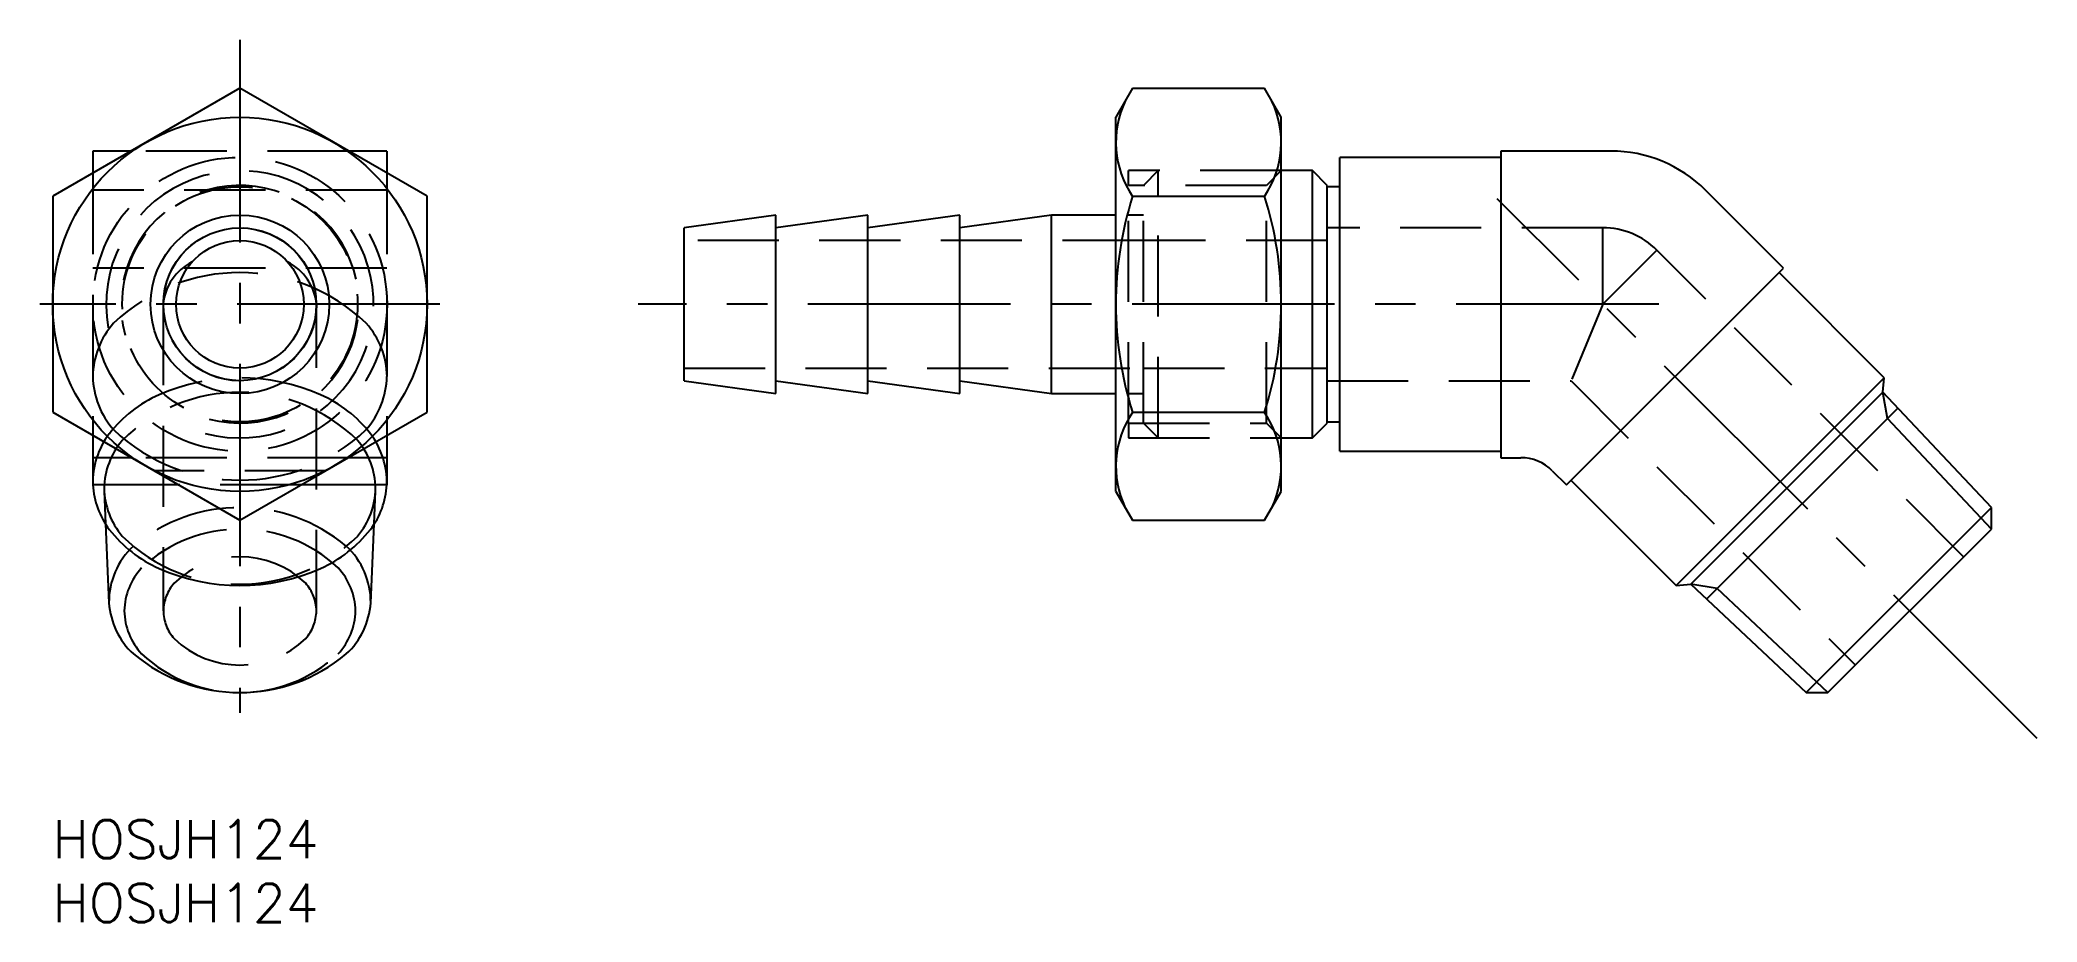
# Model space of a CAD drawing. Extents: x -1 to 156, y -8 to 61.
import ezdxf

# ---------------------------------------------------------------- set-up
doc = ezdxf.new("R2010")
doc.units = 0
doc.header["$LTSCALE"] = 0.5
doc.linetypes.add('CENTER', pattern=[50.8, 31.75, -6.35, 6.35, -6.35])
doc.linetypes.add('DASHED', pattern=[19.05, 12.7, -6.35])
for name, color, linetype in [('MSM_CENTER', 1, 'CENTER'), ('MSM_CONTINUOUS', 7, 'CONTINUOUS'), ('MSM_DASHED', 4, 'DASHED'), ('MSM_NARROW', 5, 'CONTINUOUS'), ('MSM_PART_NUMBER', 7, 'CONTINUOUS')]:
    doc.layers.add(name, color=color, linetype=linetype)
doc.styles.get("Standard").update_dxf_attribs({"font": 'txt.shx', "height": 3, "bigfont": 'bigfont.shx'})

msp = doc.modelspace()

# ---------------------------------------------------------------- linework, layer by layer
at = {"layer": 'MSM_CENTER'}
for p, q in [((14.67, 61.18), (14.67, 8.4)), ((155.51, 6.41), (113.19, 48.73)), ((30.34, 40.45), (-1, 40.45)), ((125.86, 40.45), (45.88, 40.45))]:
    msp.add_line(p, q, dxfattribs=at)
at = {"layer": 'MSM_CONTINUOUS'}
for p, q in [((14.67, 57.39), (0, 48.92)), ((29.34, 48.92), (14.67, 57.39)), ((84.63, 57.39), (83.32, 55.12)), ((84.63, 57.39), (94.97, 57.39)), ((96.28, 55.12), (94.97, 57.39)), ((83.32, 25.78), (83.32, 55.12)), ((96.28, 25.78), (96.28, 55.12)), ((3.14, 52.47), (3.14, 50.73)), ((6.16, 52.47), (3.14, 52.47)), ((26.19, 52.47), (23.18, 52.47)), ((26.19, 52.47), (26.19, 50.73)), ((113.48, 51.97), (100.88, 51.97)), ((100.88, 28.92), (100.88, 51.97)), ((113.48, 52.47), (113.48, 28.42)), ((122.11, 52.47), (113.48, 52.47)), ((98.72, 50.93), (96.28, 50.93)), ((99.88, 49.76), (98.72, 50.93)), ((98.72, 29.97), (98.72, 50.93)), ((0, 48.92), (0, 31.98)), ((29.34, 31.98), (29.34, 48.92)), ((84.63, 48.92), (94.97, 48.92)), ((99.88, 31.13), (99.88, 49.76)), ((100.88, 49.67), (99.88, 49.67)), ((135.64, 43.29), (129.54, 49.4)), ((56.68, 47.45), (49.48, 46.44)), ((56.68, 33.45), (56.68, 47.45)), ((63.88, 47.45), (56.68, 46.44)), ((71.08, 47.45), (63.88, 46.44)), ((63.88, 33.45), (63.88, 47.45)), ((71.08, 33.45), (71.08, 47.45)), ((78.28, 47.45), (71.08, 46.44)), ((83.32, 47.45), (78.28, 47.45)), ((78.28, 33.45), (78.28, 47.45)), ((49.48, 34.46), (49.48, 46.44)), ((118.63, 26.29), (135.64, 43.29)), ((143.53, 34.69), (135.29, 42.94)), ((49.48, 34.46), (56.68, 33.45)), ((56.68, 34.46), (63.88, 33.45)), ((63.88, 34.46), (71.08, 33.45)), ((71.08, 34.46), (78.28, 33.45)), ((127.23, 18.39), (143.53, 34.69)), ((143.43, 33.55), (143.53, 34.69)), ((78.28, 33.45), (83.32, 33.45)), ((128.38, 18.49), (143.43, 33.55)), ((151.93, 24.51), (143.43, 33.55)), ((0, 31.98), (14.67, 23.51)), ((14.67, 23.51), (29.34, 31.98)), ((84.63, 31.98), (94.97, 31.98)), ((3.14, 30.16), (3.14, 26.29)), ((26.19, 30.16), (26.19, 26.29)), ((96.28, 29.97), (98.72, 29.97)), ((98.72, 29.97), (99.88, 31.13)), ((99.88, 31.23), (100.88, 31.23)), ((6.16, 28.42), (3.14, 28.42)), ((26.19, 28.42), (23.18, 28.42)), ((100.88, 28.92), (113.48, 28.92)), ((113.48, 28.42), (115.05, 28.42)), ((117.52, 27.4), (118.63, 26.29)), ((118.99, 26.64), (127.23, 18.39)), ((9.86, 26.29), (3.14, 26.29)), ((26.19, 26.29), (19.48, 26.29)), ((83.32, 25.78), (84.63, 23.51)), ((94.97, 23.51), (96.28, 25.78)), ((84.63, 23.51), (94.97, 23.51)), ((137.42, 10), (151.93, 24.51)), ((151.93, 22.81), (151.93, 24.51)), ((4.14, 23.23), (4.41, 17.03)), ((24.92, 17.03), (25.2, 23.23)), ((139.12, 10), (151.93, 22.81)), ((127.23, 18.39), (128.38, 18.49)), ((128.38, 18.49), (137.42, 10)), ((137.42, 10), (139.12, 10))]:
    msp.add_line(p, q, dxfattribs=at)
for radius in [14.67, 7, 5.99, 5]:
    msp.add_circle((14.67, 40.45), radius, dxfattribs=at)
for centre, radius, start, end in [((90.82, 53.15), 7.5, 154.3842, 214.3842), ((88.78, 53.15), 7.5, 325.6158, 25.6158), ((122.11, 41.97), 10.5, 45, 90), ((111.35, 40.45), 28.03, 162.412, 197.588), ((68.25, 40.45), 28.03, 342.412, 17.588), ((90.82, 27.74), 7.5, 145.6158, 205.6158), ((88.78, 27.74), 7.5, 334.3842, 34.3842), ((115.05, 24.92), 3.5, 45, 90), ((9.5, 26.64), 6.36, 183.2017, 217.2554), ((19.84, 26.64), 6.36, 322.7446, 356.7983), ((12.47, 29.03), 10.17, 217.7952, 246.0185), ((16.86, 29.03), 10.17, 293.9815, 322.2048), ((14.67, 34.02), 15.63, 246.1171, 293.8829), ((10.47, 17.47), 6.08, 184.1879, 226.9719), ((18.86, 17.47), 6.08, 313.0281, 355.8121), ((14.67, 22.99), 12.99, 230.0662, 309.9338)]:
    msp.add_arc(centre, radius, start, end, dxfattribs=at)
at = {"layer": 'MSM_DASHED'}
for p, q in [((23.18, 52.47), (6.16, 52.47)), ((3.14, 50.73), (3.14, 30.16)), ((26.19, 50.73), (26.19, 30.16)), ((96.28, 50.93), (84.32, 50.93)), ((84.32, 49.76), (84.32, 50.93)), ((86.64, 50.93), (85.48, 49.76)), ((86.64, 29.97), (86.64, 50.93)), ((96.28, 50.93), (95.12, 49.76)), ((26.19, 49.4), (3.14, 49.4)), ((95.12, 49.76), (84.32, 49.76)), ((84.32, 31.13), (84.32, 49.76)), ((85.48, 31.13), (85.48, 49.76)), ((95.12, 31.13), (95.12, 49.76)), ((85.48, 47.45), (84.32, 47.45)), ((85.48, 45.45), (49.48, 45.45)), ((99.88, 45.45), (85.48, 45.45)), ((121.48, 46.45), (99.88, 46.45)), ((121.48, 40.45), (121.48, 46.45)), ((121.48, 40.45), (125.72, 44.69)), ((149.76, 20.65), (125.72, 44.69)), ((26.19, 43.29), (3.14, 43.29)), ((8.67, 40.45), (8.67, 16.41)), ((20.67, 16.41), (20.67, 40.45)), ((121.48, 40.45), (118.99, 34.45)), ((49.48, 35.45), (85.48, 35.45)), ((85.48, 35.45), (99.88, 35.45)), ((99.88, 34.45), (118.99, 34.45)), ((118.99, 34.45), (141.28, 12.16)), ((84.32, 33.45), (85.48, 33.45)), ((84.32, 31.13), (95.12, 31.13)), ((84.32, 31.13), (84.32, 29.97)), ((84.32, 29.97), (96.28, 29.97)), ((85.48, 31.13), (86.64, 29.97)), ((95.12, 31.13), (96.28, 29.97)), ((23.18, 28.42), (6.16, 28.42)), ((21.4, 27.4), (7.93, 27.4)), ((4.03, 25.79), (4.14, 23.23)), ((19.48, 26.29), (9.86, 26.29)), ((25.2, 23.23), (25.31, 25.79))]:
    msp.add_line(p, q, dxfattribs=at)
for radius in [11.53, 9.22, 6]:
    msp.add_circle((14.67, 40.45), radius, dxfattribs=at)
for centre, radius, start, end in [((14.67, 40.45), 10.48, 255, 195), ((14.67, 40.45), 9.32, 255, 195), ((121.48, 40.45), 6, 45, 90), ((14.67, 28.63), 14.31, 46.2126, 133.7874), ((12.73, 40.11), 4.08, 116.2965, 175.2004), ((16.6, 40.11), 4.08, 4.7996, 63.7035), ((9.56, 34.69), 6.42, 138.3228, 179.1401), ((19.78, 34.69), 6.42, 0.8599, 41.6772), ((9.63, 34.92), 6.49, 181.1078, 221.4293), ((14.67, 19.06), 15.63, 66.1171, 113.8829), ((19.7, 34.92), 6.49, 318.5707, 358.8922), ((12.4, 24.16), 10.05, 113.8085, 142.3778), ((14.67, 20.38), 13.17, 45.4937, 134.5063), ((16.94, 24.16), 10.05, 37.6222, 66.1915), ((9.46, 26.47), 6.32, 142.7212, 181.6513), ((9.97, 25.92), 5.94, 139.6136, 179.0285), ((14.67, 41.01), 14.35, 226.3829, 313.6171), ((19.37, 25.92), 5.94, 0.9715, 40.3864), ((19.87, 26.47), 6.32, 358.3487, 37.2788), ((10.02, 26.14), 5.99, 181.1415, 220.2164), ((19.32, 26.14), 5.99, 319.7836, 358.8585), ((14.67, 11.52), 12.99, 50.0662, 129.9338), ((14.67, 31.66), 13.17, 225.4937, 314.5063), ((14.67, 11.52), 11.3, 47.0349, 132.9651), ((10.36, 17.11), 5.95, 132.7109, 180.7566), ((14.67, 13.2), 7.45, 46.1718, 133.8282), ((18.97, 17.11), 5.95, 359.2434, 47.2891), ((10.73, 16.31), 5.12, 137.2364, 178.8776), ((18.61, 16.31), 5.12, 1.1224, 42.7636), ((12.08, 16.33), 3.41, 138.8297, 178.7001), ((17.26, 16.33), 3.41, 1.2999, 41.1703), ((10.74, 16.51), 5.13, 181.1753, 222.7106), ((12.04, 16.47), 3.37, 181.0639, 221.4063), ((17.3, 16.47), 3.37, 318.5937, 358.9361), ((18.6, 16.51), 5.13, 317.2894, 358.8247), ((14.67, 19.61), 7.45, 226.1718, 313.8282), ((14.67, 21.3), 11.3, 227.0349, 312.9651)]:
    msp.add_arc(centre, radius, start, end, dxfattribs=at)
at = {"layer": 'MSM_NARROW'}
for p, q in [((143.78, 31.49), (143.43, 33.55)), ((129.62, 17.33), (144.6, 32.31)), ((151.93, 22.81), (143.78, 31.49)), ((130.44, 18.15), (128.38, 18.49)), ((139.12, 10), (130.44, 18.15))]:
    msp.add_line(p, q, dxfattribs=at)

# ---------------------------------------------------------------- texts
at = {"layer": 'MSM_PART_NUMBER'}
for p in [(0, -3), (0, -8)]:
    msp.add_text('HOSJH124', height=3, dxfattribs=at).set_placement(p)

doc.saveas('drawing.dxf')
